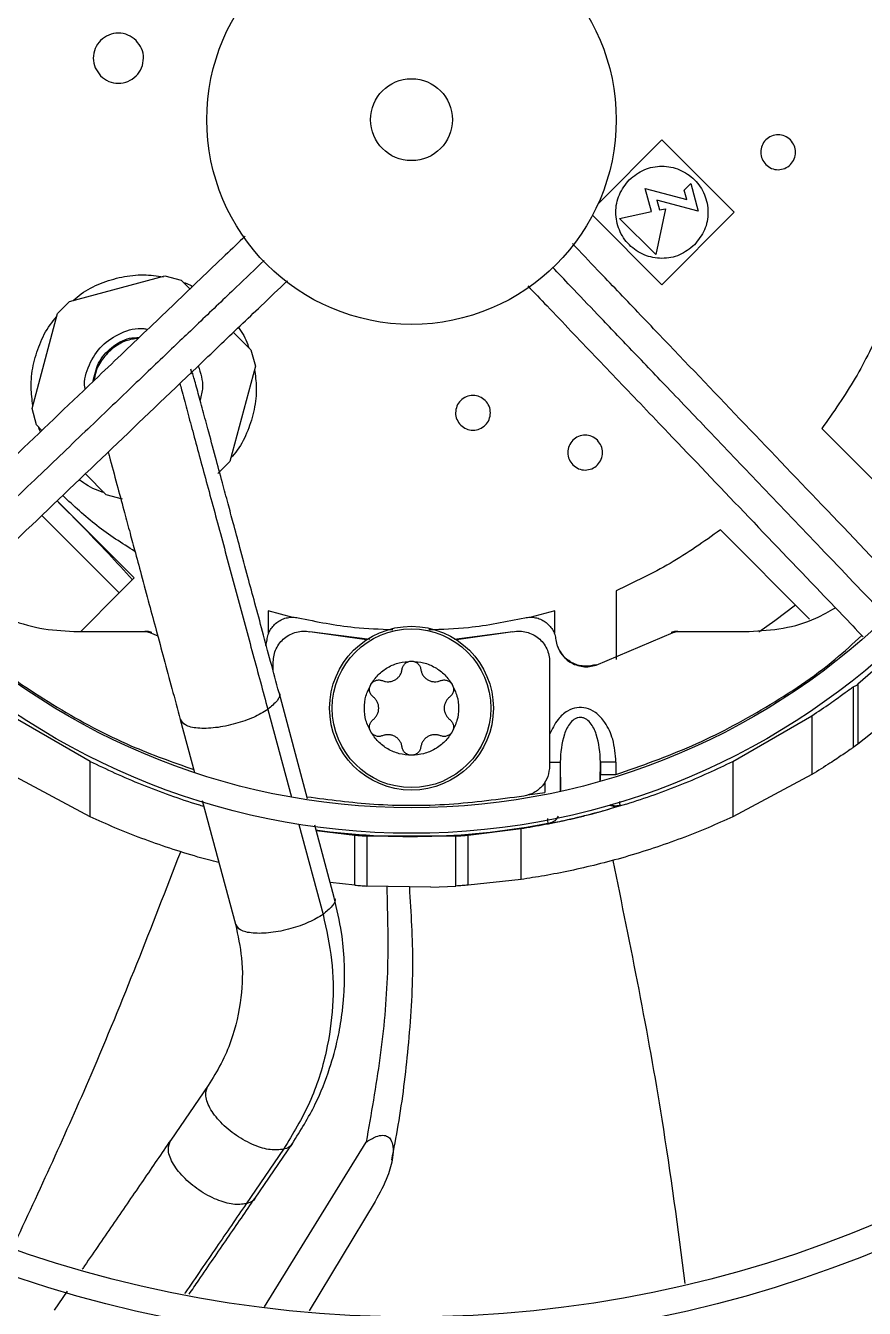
# Model space of a CAD drawing. Header units: inches. Extents: x 1229 to 1453, y -1023 to -720.
# Drawn here: x 1312.69 to 1315.916, y -869.833 to -864.899 of the extents above; entities that cross this region are included whole.
import ezdxf

# ---------------------------------------------------------------- set-up
doc = ezdxf.new("R2010")
doc.units = ezdxf.units.IN
doc.header["$MEASUREMENT"] = 0

msp = doc.modelspace()

# ---------------------------------------------------------------- linework, layer by layer
at = {"color": 18, "linetype": 'Continuous', "lineweight": 25, "true_color": 0x000000}
for p, q in [((1314.8919, -865.5839), (1315.1372, -865.3386)), ((1315.1372, -865.3386), (1315.4156, -865.617)), ((1315.0973, -865.6145), (1315.0734, -865.5254)), ((1315.0734, -865.5254), (1315.2327, -865.5681)), ((1315.2228, -865.5314), (1315.2486, -865.5057)), ((1315.2327, -865.5681), (1315.2228, -865.5314)), ((1315.2486, -865.5057), (1315.2772, -865.6126)), ((1315.118, -865.5699), (1315.1282, -865.608)), ((1315.2772, -865.6126), (1315.118, -865.5699)), ((1315.1372, -865.8954), (1314.8702, -865.6284)), ((1314.9744, -865.6407), (1315.0973, -865.6145)), ((1315.1136, -865.7799), (1314.9744, -865.6407)), ((1315.1511, -865.6031), (1315.1136, -865.7799)), ((1315.1282, -865.608), (1315.1511, -865.6031)), ((1315.4156, -865.617), (1315.1372, -865.8954)), ((1312.8587, -865.9596), (1313.2251, -865.8615)), ((1313.2251, -865.8615), (1313.2881, -865.8783)), ((1313.2881, -865.8783), (1313.3216, -865.9119)), ((1312.8126, -866.0057), (1312.8587, -865.9596)), ((1312.7144, -866.3721), (1312.8126, -866.0057)), ((1313.4887, -866.0789), (1313.5563, -866.1466)), ((1313.5563, -866.1466), (1313.5732, -866.2095)), ((1313.3306, -866.2398), (1313.3256, -866.2198)), ((1313.5732, -866.2095), (1313.475, -866.5759)), ((1312.7313, -866.4351), (1312.7144, -866.3721)), ((1312.7522, -866.456), (1312.7313, -866.4351)), ((1315.7519, -866.4491), (1316.0948, -866.792)), ((1313.475, -866.5759), (1313.4289, -866.622)), ((1312.9995, -866.7033), (1312.9193, -866.6231)), ((1312.8111, -866.7265), (1313.1076, -867.023)), ((1313.0625, -866.7202), (1312.9995, -866.7033)), ((1313.05, -867.0806), (1312.7522, -866.7827)), ((1315.7049, -867.1816), (1315.3622, -866.8389)), ((1313.1076, -867.023), (1313.05, -867.0806)), ((1314.9613, -867.0725), (1314.9613, -867.3371)), ((1313.05, -867.0806), (1312.9013, -867.2293)), ((1313.7179, -867.1758), (1313.6227, -867.1506)), ((1313.6227, -867.1506), (1313.6227, -867.2357)), ((1314.725, -867.1506), (1314.6298, -867.1758)), ((1314.725, -867.2357), (1314.725, -867.1506)), ((1312.8746, -867.2293), (1313.1486, -867.2293)), ((1313.1571, -867.2293), (1313.1486, -867.2293)), ((1313.1668, -867.2337), (1313.1749, -867.2336)), ((1313.1668, -867.2337), (1313.1978, -867.2468)), ((1313.613, -867.2837), (1313.6184, -867.261)), ((1314.0011, -867.2612), (1313.7834, -867.2303)), ((1314.0135, -867.2605), (1313.7834, -867.2303)), ((1314.5643, -867.2303), (1314.3386, -867.26)), ((1314.5643, -867.2303), (1314.3466, -867.2612)), ((1314.8845, -867.3588), (1315.181, -867.2337)), ((1315.1729, -867.2336), (1315.181, -867.2337)), ((1315.1991, -867.2293), (1315.1906, -867.2293)), ((1315.1991, -867.2293), (1315.4731, -867.2293)), ((1313.6424, -867.3832), (1313.6424, -867.3462)), ((1314.7054, -867.3462), (1314.7054, -867.7463)), ((1314.8845, -867.3588), (1314.8842, -867.3568)), ((1315.9969, -867.3394), (1315.8912, -867.4322)), ((1313.7744, -867.8728), (1313.6644, -867.4648)), ((1315.8734, -867.442), (1315.8868, -867.4357)), ((1315.8734, -867.442), (1315.8734, -867.6754)), ((1315.8868, -867.4357), (1315.8912, -867.4322)), ((1315.8912, -867.4322), (1315.8912, -867.6627)), ((1316.1265, -867.4751), (1315.8912, -867.6627)), ((1312.9375, -867.729), (1312.6337, -867.5541)), ((1313.2843, -867.5674), (1313.3395, -867.772)), ((1313.6212, -867.5292), (1313.7122, -867.8668)), ((1315.4102, -867.729), (1315.714, -867.5541)), ((1315.714, -867.5541), (1315.714, -867.7801)), ((1315.8912, -867.6627), (1315.8734, -867.6754)), ((1312.9375, -867.9423), (1312.9375, -867.729)), ((1314.7054, -867.7317), (1314.7457, -867.7317)), ((1314.7457, -867.7317), (1314.7474, -867.8444)), ((1314.7457, -867.7317), (1314.7457, -867.8448)), ((1314.9001, -867.8058), (1314.9012, -867.7317)), ((1314.9012, -867.7317), (1314.9012, -867.7797)), ((1314.9602, -867.7317), (1314.9602, -867.7797)), ((1315.4102, -867.729), (1315.4102, -867.9423)), ((1312.9375, -867.9423), (1312.6337, -867.7801)), ((1314.6867, -867.8101), (1314.6867, -867.8493)), ((1314.9011, -867.8015), (1314.9012, -867.7797)), ((1315.714, -867.7801), (1315.4102, -867.9423)), ((1314.6202, -867.858), (1314.6867, -867.8493)), ((1313.3686, -867.8799), (1313.4969, -868.3559)), ((1313.372, -867.8989), (1313.3713, -867.8983)), ((1314.9764, -867.8983), (1314.9758, -867.8989)), ((1313.7404, -867.9713), (1313.8338, -868.3177)), ((1313.877, -868.2533), (1313.8017, -867.9739)), ((1313.9563, -868.014), (1313.8075, -867.9957)), ((1314.5952, -867.9889), (1314.3914, -868.014)), ((1314.5952, -868.1833), (1314.5952, -867.9889)), ((1314.699, -867.9673), (1314.7006, -867.9678)), ((1313.9563, -868.2055), (1313.9563, -868.014)), ((1314.3451, -868.0174), (1314.0026, -868.0174)), ((1314.0026, -868.0174), (1314.0026, -868.2086)), ((1314.3451, -868.2086), (1314.3451, -868.0174)), ((1314.3914, -868.2055), (1314.3914, -868.014)), ((1313.9563, -868.2055), (1313.8613, -868.1952)), ((1314.2488, -868.2126), (1314.0026, -868.2086)), ((1314.2488, -868.2126), (1314.3451, -868.2086)), ((1314.5952, -868.1833), (1314.3914, -868.2055)), ((1313.3913, -868.9762), (1313.2475, -869.1861)), ((1313.6083, -869.8275), (1313.9993, -869.1942)), ((1313.6819, -869.2211), (1313.538, -869.431)), ((1313.572, -869.409), (1313.7159, -869.1991)), ((1314.0346, -869.4217), (1313.7805, -869.8424)), ((1312.8493, -869.7673), (1312.7992, -869.8403))]:
    msp.add_line(p, q, dxfattribs=at)
at = {"color": 18, "linetype": 'Continuous', "lineweight": 25, "true_color": 0x000000, "flags": 128}
msp.add_lwpolyline([(1315.5099, -867.2308), (1315.5721, -867.1872), (1315.6508, -867.1275)], dxfattribs=at)
at = {"color": 18, "linetype": 'Continuous', "lineweight": 25, "true_color": 0x000000}
for centre, radius in [((1314.1739, -865.2608), 11.7126), ((1314.1739, -865.2608), 8.5704), ((1314.1739, -865.2608), 8.472), ((1314.1739, -865.2608), 6.6478), ((1314.1739, -865.2608), 6.5493), ((1314.1739, -865.2608), 4.7037), ((1314.1739, -865.2608), 4.6053), ((1314.1739, -865.2608), 2.745), ((1314.1739, -865.2608), 2.6465), ((1314.1739, -865.2608), 0.7874), ((1314.1739, -865.2608), 0.1575), ((1314.1739, -867.5246), 0.315), ((1314.1739, -867.5246), 0.3053)]:
    msp.add_circle(centre, radius, dxfattribs=at)
msp.add_arc((1314.1739, -865.2608), 2.7569, 262.2932, 280.98, dxfattribs=at)
for points, knots in [([(1302.4643, -865.2608), (1302.4692, -865.0053), (1302.4788, -864.4944), (1302.5568, -863.7313), (1302.681, -862.9748), (1302.8553, -862.228), (1303.0778, -861.4942), (1303.3479, -860.7766), (1303.6644, -860.0781), (1304.0259, -859.4019), (1304.4308, -858.7507), (1304.8774, -858.1274), (1305.3639, -857.5347), (1305.8881, -856.975), (1306.4477, -856.4508), (1307.0405, -855.9644), (1307.6637, -855.5177), (1308.3149, -855.1128), (1308.9912, -854.7513), (1309.6896, -854.4349), (1310.4073, -854.1648), (1311.141, -853.9422), (1311.8878, -853.7681), (1312.6444, -853.6432), (1313.4075, -853.568), (1314.1739, -853.5429), (1314.9402, -853.568), (1315.7033, -853.6432), (1316.4599, -853.7681), (1317.2067, -853.9422), (1317.9404, -854.1648), (1318.6581, -854.4349), (1319.3565, -854.7513), (1320.0328, -855.1128), (1320.684, -855.5177), (1321.3073, -855.9644), (1321.9, -856.4508), (1322.4597, -856.975), (1322.9838, -857.5347), (1323.4703, -858.1274), (1323.9169, -858.7507), (1324.3218, -859.4019), (1324.6833, -860.0781), (1324.9998, -860.7766), (1325.2699, -861.4942), (1325.4924, -862.228), (1325.6667, -862.9748), (1325.7909, -863.7313), (1325.8689, -864.4944), (1325.8786, -865.0053), (1325.8834, -865.2608)], [0, 0, 0, 0, 0.020833, 0.041667, 0.0625, 0.083333, 0.104167, 0.125, 0.145833, 0.166667, 0.1875, 0.208333, 0.229167, 0.25, 0.270833, 0.291667, 0.3125, 0.333333, 0.354167, 0.375, 0.395833, 0.416667, 0.4375, 0.458333, 0.479167, 0.5, 0.520833, 0.541667, 0.5625, 0.583333, 0.604167, 0.625, 0.645833, 0.666667, 0.6875, 0.708333, 0.729167, 0.75, 0.770833, 0.791667, 0.8125, 0.833333, 0.854167, 0.875, 0.895833, 0.916667, 0.9375, 0.958333, 0.979167, 1, 1, 1, 1]), ([(1313.1146, -864.956), (1313.1046, -864.9481), (1313.0847, -864.9323), (1313.0463, -864.9253), (1313.0085, -864.9327), (1312.9764, -864.9542), (1312.9549, -864.9863), (1312.9475, -865.024), (1312.9545, -865.0625), (1312.9703, -865.0824), (1312.9782, -865.0924)], [0, 0, 0, 0, 0.1249932, 0.2499947, 0.3749962, 0.5000024, 0.6250019, 0.7500011, 0.8750005, 1, 1, 1, 1]), ([(1312.9782, -865.0924), (1312.9881, -865.1003), (1313.008, -865.1161), (1313.0465, -865.123), (1313.0842, -865.1156), (1313.1164, -865.0941), (1313.1379, -865.062), (1313.1452, -865.0243), (1313.1383, -864.9858), (1313.1225, -864.9659), (1313.1146, -864.956)], [0, 0, 0, 0, 0.125004, 0.250003, 0.375003, 0.499994, 0.625, 0.749997, 0.874994, 1, 1, 1, 1]), ([(1325.8834, -865.2608), (1325.8786, -865.5163), (1325.8689, -866.0272), (1325.7909, -866.7903), (1325.6667, -867.5468), (1325.4924, -868.2936), (1325.2699, -869.0274), (1324.9998, -869.745), (1324.6833, -870.4435), (1324.3218, -871.1197), (1323.9169, -871.7709), (1323.4703, -872.3942), (1322.9838, -872.9869), (1322.4597, -873.5466), (1321.9, -874.0708), (1321.3073, -874.5572), (1320.684, -875.0039), (1320.0328, -875.4088), (1319.3565, -875.7703), (1318.6581, -876.0867), (1317.9404, -876.3568), (1317.2067, -876.5794), (1316.4599, -876.7535), (1315.7033, -876.8784), (1314.9402, -876.9536), (1314.1739, -876.9787), (1313.4075, -876.9536), (1312.6444, -876.8784), (1311.8878, -876.7535), (1311.141, -876.5794), (1310.4073, -876.3568), (1309.6896, -876.0867), (1308.9912, -875.7702), (1308.3149, -875.4088), (1307.6637, -875.0039), (1307.0405, -874.5572), (1306.4477, -874.0708), (1305.8881, -873.5466), (1305.3639, -872.9869), (1304.8774, -872.3942), (1304.4308, -871.7709), (1304.0259, -871.1197), (1303.6644, -870.4435), (1303.3479, -869.745), (1303.0778, -869.0274), (1302.8553, -868.2936), (1302.681, -867.5468), (1302.5568, -866.7903), (1302.4788, -866.0272), (1302.4692, -865.5163), (1302.4643, -865.2608)], [0, 0, 0, 0, 0.020833, 0.041667, 0.0625, 0.083333, 0.104167, 0.125, 0.145833, 0.166667, 0.1875, 0.208333, 0.229167, 0.25, 0.270833, 0.291667, 0.3125, 0.333333, 0.354167, 0.375, 0.395833, 0.416667, 0.4375, 0.458333, 0.479167, 0.5, 0.520833, 0.541667, 0.5625, 0.583333, 0.604167, 0.625, 0.645833, 0.666667, 0.6875, 0.708333, 0.729167, 0.75, 0.770833, 0.791667, 0.8125, 0.833333, 0.854167, 0.875, 0.895833, 0.916667, 0.9375, 0.958333, 0.979167, 1, 1, 1, 1]), ([(1315.6315, -865.3387), (1315.6246, -865.3333), (1315.6108, -865.3223), (1315.5841, -865.3175), (1315.5579, -865.3226), (1315.5356, -865.3375), (1315.5207, -865.3598), (1315.5156, -865.386), (1315.5204, -865.4127), (1315.5314, -865.4265), (1315.5368, -865.4334)], [0, 0, 0, 0, 0.124991, 0.250006, 0.374998, 0.499989, 0.624997, 0.749994, 0.874992, 1, 1, 1, 1]), ([(1315.5368, -865.4334), (1315.5438, -865.4389), (1315.5576, -865.4498), (1315.5843, -865.4547), (1315.6104, -865.4495), (1315.6327, -865.4346), (1315.6476, -865.4123), (1315.6528, -865.3862), (1315.6479, -865.3595), (1315.637, -865.3457), (1315.6315, -865.3387)], [0, 0, 0, 0, 0.124991, 0.249983, 0.374998, 0.499989, 0.624997, 0.749994, 0.874992, 1, 1, 1, 1]), ([(1315.0119, -865.4917), (1315.0302, -865.4772), (1315.0668, -865.4482), (1315.1374, -865.4355), (1315.2067, -865.449), (1315.2657, -865.4885), (1315.3052, -865.5475), (1315.3188, -865.6168), (1315.306, -865.6874), (1315.277, -865.724), (1315.2625, -865.7423)], [0, 0, 0, 0, 0.125002, 0.250003, 0.375004, 0.5, 0.624999, 0.75, 0.875, 1, 1, 1, 1]), ([(1315.2625, -865.7423), (1315.2442, -865.7568), (1315.2076, -865.7858), (1315.137, -865.7986), (1315.0677, -865.785), (1315.0087, -865.7455), (1314.9692, -865.6865), (1314.9557, -865.6172), (1314.9684, -865.5466), (1314.9974, -865.51), (1315.0119, -865.4917)], [0, 0, 0, 0, 0.124997, 0.249999, 0.375001, 0.500004, 0.625001, 0.750002, 0.875004, 1, 1, 1, 1]), ([(1313.5344, -865.7086), (1313.5086, -865.7331), (1313.4508, -865.7884), (1313.3609, -865.8743), (1313.2646, -865.9664), (1313.1674, -866.0593), (1313.069, -866.1533), (1312.9008, -866.314), (1312.6626, -866.5416), (1312.4012, -866.7914), (1312.2418, -866.9438), (1312.1852, -866.9978)], [0, 0, 0, 0, 0.05711, 0.128549, 0.199694, 0.271209, 0.344556, 0.418387, 0.645032, 0.874058, 1, 1, 1, 1]), ([(1316.0832, -867.0878), (1315.9732, -866.9727), (1315.7581, -866.7477), (1315.4388, -866.4136), (1315.2028, -866.1666), (1315.0457, -866.0022), (1314.9672, -865.92), (1314.8831, -865.832), (1314.8252, -865.7714), (1314.7927, -865.7375)], [0, 0, 0, 0, 0.256103, 0.500516, 0.742267, 0.804636, 0.865497, 0.924706, 1, 1, 1, 1]), ([(1313.6071, -865.8024), (1313.5714, -865.8365), (1313.49, -865.9143), (1313.3661, -866.0327), (1313.2287, -866.164), (1313.0804, -866.3057), (1312.9102, -866.4684), (1312.7158, -866.6542), (1312.498, -866.8623), (1312.3449, -867.0086), (1312.2651, -867.0848)], [0, 0, 0, 0, 0.079852, 0.181674, 0.276801, 0.38677, 0.51305, 0.657293, 0.821408, 1, 1, 1, 1]), ([(1315.9976, -867.1692), (1315.9147, -867.0825), (1315.7566, -866.9171), (1315.5332, -866.6833), (1315.3363, -866.4772), (1315.1662, -866.2992), (1315.0202, -866.1464), (1314.8958, -866.0163), (1314.797, -865.9129), (1314.7393, -865.8525), (1314.7164, -865.8285)], [0, 0, 0, 0, 0.1943214, 0.3704577, 0.5233705, 0.6554348, 0.7687193, 0.8650902, 0.9463458, 1, 1, 1, 1]), ([(1312.345, -867.1719), (1312.4607, -867.0613), (1312.6863, -866.8457), (1313.0211, -866.5258), (1313.2681, -866.2897), (1313.4325, -866.1326), (1313.5147, -866.0541), (1313.6025, -865.9702), (1313.6629, -865.9124), (1313.6967, -865.8802)], [0, 0, 0, 0, 0.2572, 0.501376, 0.742891, 0.8052, 0.866002, 0.925153, 1, 1, 1, 1]), ([(1312.8725, -865.9559), (1312.8825, -865.9473), (1312.914, -865.92), (1312.9774, -865.8885), (1313.0586, -865.8635), (1313.141, -865.8544), (1313.1943, -865.8617), (1313.2195, -865.8652)], [0, 0, 0, 0, 0.107194, 0.336385, 0.565575, 0.794768, 1, 1, 1, 1]), ([(1313.2965, -865.8868), (1313.3009, -865.888), (1313.3134, -865.8913), (1313.3244, -865.8981), (1313.3315, -865.9024)], [0, 0, 0, 0, 0.353533, 1, 1, 1, 1]), ([(1314.6215, -865.9002), (1314.6461, -865.9259), (1314.7014, -865.9838), (1314.7874, -866.0737), (1314.8794, -866.1701), (1314.9723, -866.2673), (1315.0663, -866.3657), (1315.2271, -866.5339), (1315.4546, -866.772), (1315.7048, -867.0338), (1315.8575, -867.1936), (1315.9119, -867.2505)], [0, 0, 0, 0, 0.057144, 0.128522, 0.199601, 0.271053, 0.344335, 0.418101, 0.644545, 0.873366, 1, 1, 1, 1]), ([(1312.7176, -866.3604), (1312.7144, -866.3372), (1312.7075, -866.286), (1312.7165, -866.2057), (1312.7415, -866.1244), (1312.773, -866.061), (1312.8002, -866.0296), (1312.8089, -866.0195)], [0, 0, 0, 0, 0.191822, 0.424881, 0.65794, 0.890999, 1, 1, 1, 1]), ([(1312.9186, -866.2969), (1312.9182, -866.2949), (1312.9117, -866.264), (1312.9316, -866.2018), (1312.979, -866.1262), (1313.0548, -866.0782), (1313.12, -866.0587), (1313.1538, -866.0663), (1313.1588, -866.0674)], [0, 0, 0, 0, 0.016573, 0.252241, 0.48791, 0.723573, 0.959246, 1, 1, 1, 1]), ([(1313.5089, -866.0596), (1313.5225, -866.0807), (1313.5385, -866.1056), (1313.5466, -866.1337), (1313.5479, -866.1381)], [0, 0, 0, 0, 0.845357, 1, 1, 1, 1]), ([(1315.9856, -866.0482), (1315.9526, -866.1185), (1315.8865, -866.259), (1315.7968, -866.3857), (1315.7519, -866.4491)], [0, 0, 0, 0, 0.499998, 1, 1, 1, 1]), ([(1312.9492, -866.2677), (1312.9544, -866.2435), (1312.9652, -866.1935), (1313.0173, -866.1348), (1313.075, -866.1001), (1313.1136, -866.099), (1313.1261, -866.0987)], [0, 0, 0, 0, 0.2752, 0.567738, 0.860276, 1, 1, 1, 1]), ([(1313.1233, -866.1013), (1313.1071, -866.1039), (1313.0718, -866.1095), (1313.0234, -866.138), (1312.9835, -866.1801), (1312.9591, -866.2238), (1312.9552, -866.2532), (1312.9539, -866.2633)], [0, 0, 0, 0, 0.194003, 0.421826, 0.649697, 0.879887, 1, 1, 1, 1]), ([(1313.6644, -867.4649), (1313.6537, -867.4254), (1313.633, -867.3485), (1313.6017, -867.2325), (1313.5724, -867.1238), (1313.5432, -867.0155), (1313.5154, -866.9122), (1313.4899, -866.8178), (1313.4676, -866.7352), (1313.4447, -866.6502), (1313.4183, -866.5522), (1313.3919, -866.4544), (1313.3678, -866.3654), (1313.3484, -866.2943), (1313.3352, -866.2458), (1313.3325, -866.2369), (1313.3317, -866.2343)], [0, 0, 0, 0, 0.086555, 0.168328, 0.244021, 0.312727, 0.392558, 0.458548, 0.511091, 0.569457, 0.6439, 0.731959, 0.805123, 0.883046, 0.965405, 1, 1, 1, 1]), ([(1313.3537, -866.2079), (1313.3627, -866.2356), (1313.3769, -866.2793), (1313.365, -866.323), (1313.3606, -866.3391)], [0, 0, 0, 0, 0.632258, 1, 1, 1, 1]), ([(1313.57, -866.2213), (1313.5732, -866.2444), (1313.5802, -866.2957), (1313.5711, -866.376), (1313.5461, -866.4573), (1313.5147, -866.5207), (1313.4874, -866.5521), (1313.4787, -866.5621)], [0, 0, 0, 0, 0.191822, 0.424881, 0.65794, 0.890999, 1, 1, 1, 1]), ([(1313.2829, -866.2755), (1313.285, -866.2834), (1313.2928, -866.3127), (1313.3093, -866.3744), (1313.3399, -866.4882), (1313.3844, -866.6524), (1313.4428, -866.8671), (1313.5034, -867.0919), (1313.564, -867.3171), (1313.6023, -867.4591), (1313.6212, -867.5292)], [0, 0, 0, 0, 0.027557, 0.102361, 0.178933, 0.337215, 0.501507, 0.66908, 0.836408, 1, 1, 1, 1]), ([(1314.4578, -866.3409), (1314.4509, -866.3355), (1314.4371, -866.3245), (1314.4104, -866.3197), (1314.3842, -866.3248), (1314.3619, -866.3397), (1314.347, -866.362), (1314.3419, -866.3882), (1314.3467, -866.4149), (1314.3577, -866.4287), (1314.3632, -866.4356)], [0, 0, 0, 0, 0.124991, 0.250006, 0.374998, 0.499989, 0.624997, 0.749994, 0.874992, 1, 1, 1, 1]), ([(1314.3632, -866.4356), (1314.3701, -866.4411), (1314.3839, -866.452), (1314.4106, -866.4569), (1314.4367, -866.4517), (1314.459, -866.4368), (1314.474, -866.4145), (1314.4791, -866.3884), (1314.4743, -866.3617), (1314.4633, -866.3479), (1314.4578, -866.3409)], [0, 0, 0, 0, 0.124991, 0.249983, 0.374998, 0.499989, 0.624997, 0.749995, 0.874992, 1, 1, 1, 1]), ([(1312.7464, -866.4616), (1312.7454, -866.4599), (1312.7422, -866.4543), (1312.7408, -866.448), (1312.7398, -866.4436)], [0, 0, 0, 0, 0.293997, 1, 1, 1, 1]), ([(1314.8893, -866.4941), (1314.8824, -866.4886), (1314.8686, -866.4776), (1314.8419, -866.4728), (1314.8157, -866.4779), (1314.7934, -866.4928), (1314.7785, -866.5151), (1314.7734, -866.5413), (1314.7782, -866.568), (1314.7892, -866.5818), (1314.7947, -866.5887)], [0, 0, 0, 0, 0.125009, 0.250002, 0.374995, 0.500005, 0.625, 0.750002, 0.875004, 1, 1, 1, 1]), ([(1314.7947, -866.5887), (1314.8016, -866.5942), (1314.8154, -866.6052), (1314.8421, -866.61), (1314.8682, -866.6048), (1314.8905, -866.5899), (1314.9055, -866.5676), (1314.9106, -866.5415), (1314.9058, -866.5148), (1314.8948, -866.501), (1314.8893, -866.4941)], [0, 0, 0, 0, 0.12501, 0.250004, 0.374998, 0.500009, 0.625006, 0.750004, 0.875003, 1, 1, 1, 1]), ([(1313.0071, -866.5392), (1313.0087, -866.5452), (1313.0188, -866.5826), (1313.0392, -866.6582), (1313.065, -866.7543), (1313.0879, -866.839), (1313.1102, -866.9217), (1313.1357, -867.0164), (1313.1636, -867.1199), (1313.1928, -867.2281), (1313.222, -867.3364), (1313.2531, -867.4518), (1313.2737, -867.5282), (1313.2843, -867.5674)], [0, 0, 0, 0, 0.022461, 0.139942, 0.23925, 0.316788, 0.387556, 0.476244, 0.58317, 0.674969, 0.775927, 0.884842, 1, 1, 1, 1]), ([(1312.9911, -866.6949), (1312.9867, -866.6936), (1312.9553, -866.6844), (1312.9226, -866.6671), (1312.8985, -866.6471), (1312.8962, -866.6451)], [0, 0, 0, 0, 0.126271, 0.915352, 1, 1, 1, 1]), ([(1312.8103, -866.7272), (1312.8397, -866.7567), (1312.9064, -866.8237), (1313.0041, -866.9238), (1313.0697, -866.9968), (1313.1001, -867.0306)], [0, 0, 0, 0, 0.298071, 0.675346, 1, 1, 1, 1]), ([(1313.1102, -866.9217), (1313.0603, -866.8901), (1312.9609, -866.827), (1312.875, -866.7464), (1312.8322, -866.7063)], [0, 0, 0, 0, 0.501717, 1, 1, 1, 1]), ([(1315.3622, -866.8389), (1315.2988, -866.8837), (1315.172, -866.9734), (1315.0315, -867.0395), (1314.9613, -867.0725)], [0, 0, 0, 0, 0.500001, 1, 1, 1, 1]), ([(1312.4491, -867.0724), (1312.4666, -867.0877), (1312.5171, -867.1317), (1312.6174, -867.1814), (1312.7431, -867.222), (1312.8308, -867.2269), (1312.8746, -867.2293)], [0, 0, 0, 0, 0.150102, 0.433397, 0.716699, 1, 1, 1, 1]), ([(1312.3521, -867.1651), (1312.4147, -867.2236), (1312.5565, -867.3562), (1312.8071, -867.5241), (1313.073, -867.6676), (1313.255, -867.7317), (1313.3363, -867.7604)], [0, 0, 0, 0, 0.22136, 0.501461, 0.77735, 1, 1, 1, 1]), ([(1313.6184, -867.261), (1313.6196, -867.2542), (1313.6221, -867.2407), (1313.6311, -867.222), (1313.6434, -867.2054), (1313.659, -867.1918), (1313.6771, -867.1816), (1313.6969, -867.1757), (1313.7176, -867.1735), (1313.7311, -867.1758), (1313.7379, -867.1769)], [0, 0, 0, 0, 0.124972, 0.25001, 0.374947, 0.500009, 0.624949, 0.75001, 0.874956, 1, 1, 1, 1]), ([(1314.6098, -867.1769), (1314.6166, -867.1758), (1314.6302, -867.1735), (1314.6508, -867.1757), (1314.6706, -867.1816), (1314.6887, -867.1918), (1314.7043, -867.2053), (1314.7166, -867.222), (1314.7257, -867.2407), (1314.7281, -867.2542), (1314.7293, -867.261)], [0, 0, 0, 0, 0.124957, 0.249986, 0.374922, 0.499987, 0.624919, 0.749987, 0.874963, 1, 1, 1, 1]), ([(1315.4731, -867.2293), (1315.5168, -867.2266), (1315.6042, -867.2213), (1315.7171, -867.1884), (1315.7798, -867.1523), (1315.8045, -867.1381)], [0, 0, 0, 0, 0.3772621, 0.7545263, 1, 1, 1, 1]), ([(1313.7379, -867.1769), (1313.8098, -867.1916), (1313.93, -867.2161), (1314.0524, -867.2202), (1314.1015, -867.2218)], [0, 0, 0, 0, 0.59872, 1, 1, 1, 1]), ([(1314.2403, -867.2221), (1314.2914, -867.2205), (1314.4158, -867.2163), (1314.5379, -867.1915), (1314.6098, -867.1769)], [0, 0, 0, 0, 0.410746, 1, 1, 1, 1]), ([(1313.1486, -867.2293), (1313.1518, -867.2295), (1313.1581, -867.2298), (1313.1639, -867.2324), (1313.1668, -867.2337)], [0, 0, 0, 0, 0.500313, 1, 1, 1, 1]), ([(1313.1749, -867.2336), (1313.172, -867.2324), (1313.1663, -867.2299), (1313.1602, -867.2295), (1313.1571, -867.2293)], [0, 0, 0, 0, 0.5000742, 1, 1, 1, 1]), ([(1313.6424, -867.3462), (1313.6429, -867.3375), (1313.644, -867.3201), (1313.6529, -867.2953), (1313.6666, -867.273), (1313.6849, -867.2542), (1313.7069, -867.2398), (1313.7315, -867.2308), (1313.7575, -867.2269), (1313.7748, -867.2292), (1313.7834, -867.2303)], [0, 0, 0, 0, 0.125001, 0.250007, 0.375006, 0.500011, 0.625006, 0.750002, 0.875009, 1, 1, 1, 1]), ([(1314.5643, -867.2303), (1314.5729, -867.2292), (1314.5902, -867.2269), (1314.6162, -867.2308), (1314.6408, -867.2398), (1314.6628, -867.2542), (1314.6811, -867.273), (1314.6948, -867.2953), (1314.7037, -867.3201), (1314.7048, -867.3375), (1314.7054, -867.3462)], [0, 0, 0, 0, 0.1250108, 0.2500147, 0.3750084, 0.5000003, 0.6250025, 0.7499986, 0.8750015, 1, 1, 1, 1]), ([(1314.7293, -867.261), (1314.731, -867.2696), (1314.7342, -867.2869), (1314.7461, -867.3106), (1314.7626, -867.3312), (1314.7832, -867.3477), (1314.807, -867.3592), (1314.8327, -867.3651), (1314.8591, -867.3656), (1314.876, -867.361), (1314.8845, -867.3588)], [0, 0, 0, 0, 0.125208, 0.250383, 0.3755, 0.500527, 0.625481, 0.750346, 0.875187, 1, 1, 1, 1]), ([(1314.9602, -867.7797), (1315.0589, -867.7453), (1315.2584, -867.6756), (1315.5402, -867.5238), (1315.7593, -867.3801), (1315.8727, -867.2757), (1315.9063, -867.2447)], [0, 0, 0, 0, 0.2857913, 0.5780338, 0.8747466, 1, 1, 1, 1]), ([(1315.1906, -867.2293), (1315.1875, -867.2295), (1315.1814, -867.2299), (1315.1757, -867.2324), (1315.1729, -867.2336)], [0, 0, 0, 0, 0.4999258, 1, 1, 1, 1]), ([(1315.181, -867.2337), (1315.1838, -867.2324), (1315.1896, -867.2298), (1315.1959, -867.2295), (1315.1991, -867.2293)], [0, 0, 0, 0, 0.499811, 1, 1, 1, 1]), ([(1314.7787, -867.3413), (1314.7774, -867.3406), (1314.7692, -867.3358), (1314.7569, -867.3228), (1314.7427, -867.3038), (1314.737, -867.2895), (1314.7343, -867.2825)], [0, 0, 0, 0, 0.056332, 0.380798, 0.697074, 1, 1, 1, 1]), ([(1314.7345, -867.2831), (1314.7346, -867.2832), (1314.7365, -867.2917), (1314.7455, -867.3074), (1314.76, -867.3276), (1314.7731, -867.3371), (1314.7789, -867.3413)], [0, 0, 0, 0, 0.006958, 0.351127, 0.713593, 1, 1, 1, 1]), ([(1314.017, -867.434), (1314.026, -867.4209), (1314.0438, -867.3947), (1314.0824, -867.3662), (1314.1264, -867.3471), (1314.158, -867.3447), (1314.1739, -867.3435)], [0, 0, 0, 0, 0.25, 0.500009, 0.750001, 1, 1, 1, 1]), ([(1314.1379, -867.375), (1314.1389, -867.3707), (1314.141, -867.3622), (1314.1495, -867.3519), (1314.1608, -867.3448), (1314.1695, -867.3439), (1314.1739, -867.3435)], [0, 0, 0, 0, 0.25002, 0.500039, 0.749992, 1, 1, 1, 1]), ([(1314.1739, -867.3435), (1314.1782, -867.3439), (1314.1869, -867.3448), (1314.1982, -867.3519), (1314.2067, -867.3622), (1314.2088, -867.3707), (1314.2098, -867.375)], [0, 0, 0, 0, 0.249996, 0.5000136, 0.7500207, 1, 1, 1, 1]), ([(1314.1739, -867.3435), (1314.1897, -867.3447), (1314.2213, -867.3471), (1314.2653, -867.3662), (1314.3039, -867.3947), (1314.3218, -867.4209), (1314.3307, -867.434)], [0, 0, 0, 0, 0.250018, 0.500003, 0.750006, 1, 1, 1, 1]), ([(1314.8843, -867.3573), (1314.8703, -867.3604), (1314.8486, -867.3652), (1314.8186, -867.3605), (1314.7968, -867.3534), (1314.7843, -867.3451), (1314.7787, -867.3413)], [0, 0, 0, 0, 0.384942, 0.596379, 0.815696, 1, 1, 1, 1]), ([(1314.7789, -867.3413), (1314.7806, -867.3426), (1314.7893, -867.3499), (1314.8087, -867.3577), (1314.8348, -867.3635), (1314.8606, -867.3632), (1314.8765, -867.3589), (1314.8842, -867.3568)], [0, 0, 0, 0, 0.057973, 0.309073, 0.553272, 0.784913, 1, 1, 1, 1]), ([(1314.017, -867.434), (1314.0196, -867.4305), (1314.0247, -867.4234), (1314.0365, -867.4172), (1314.0497, -867.4149), (1314.0581, -867.4174), (1314.0623, -867.4186)], [0, 0, 0, 0, 0.24999, 0.499994, 0.749963, 1, 1, 1, 1]), ([(1314.0623, -867.4186), (1314.0663, -867.42), (1314.0742, -867.4227), (1314.087, -867.4232), (1314.0994, -867.4209), (1314.1111, -867.4159), (1314.1213, -867.4083), (1314.1295, -867.3986), (1314.1354, -867.3874), (1314.1371, -867.3791), (1314.1379, -867.375)], [0, 0, 0, 0, 0.12501, 0.250004, 0.375012, 0.500011, 0.625011, 0.750021, 0.875002, 1, 1, 1, 1]), ([(1314.2098, -867.375), (1314.2106, -867.3791), (1314.2123, -867.3874), (1314.2182, -867.3986), (1314.2264, -867.4083), (1314.2366, -867.4159), (1314.2483, -867.4209), (1314.2607, -867.4232), (1314.2735, -867.4227), (1314.2815, -867.42), (1314.2854, -867.4186)], [0, 0, 0, 0, 0.125008, 0.249987, 0.374996, 0.499995, 0.624992, 0.749999, 0.874992, 1, 1, 1, 1]), ([(1314.2854, -867.4186), (1314.2896, -867.4174), (1314.298, -867.4149), (1314.3112, -867.4172), (1314.323, -867.4234), (1314.3281, -867.4305), (1314.3307, -867.434)], [0, 0, 0, 0, 0.249948, 0.500007, 0.750011, 1, 1, 1, 1]), ([(1313.6642, -867.465), (1313.6643, -867.4651), (1313.6716, -867.4727), (1313.6606, -867.4959), (1313.6343, -867.5181), (1313.6212, -867.5292)], [0, 0, 0, 0, 0.006741, 0.503357, 1, 1, 1, 1]), ([(1314.017, -867.6151), (1314.0101, -867.6008), (1313.9964, -867.5722), (1313.9909, -867.5246), (1313.9964, -867.4769), (1314.0101, -867.4483), (1314.017, -867.434)], [0, 0, 0, 0, 0.25, 0.5, 0.75, 1, 1, 1, 1]), ([(1314.0263, -867.4809), (1314.0231, -867.4779), (1314.0168, -867.4719), (1314.0122, -867.4594), (1314.0117, -867.446), (1314.0152, -867.438), (1314.017, -867.434)], [0, 0, 0, 0, 0.24999, 0.499996, 0.749992, 1, 1, 1, 1]), ([(1314.3307, -867.434), (1314.3325, -867.438), (1314.336, -867.446), (1314.3356, -867.4594), (1314.3309, -867.4719), (1314.3246, -867.4779), (1314.3214, -867.4809)], [0, 0, 0, 0, 0.250008, 0.500004, 0.75001, 1, 1, 1, 1]), ([(1314.3307, -867.434), (1314.3376, -867.4483), (1314.3513, -867.4769), (1314.3568, -867.5246), (1314.3513, -867.5722), (1314.3376, -867.6008), (1314.3307, -867.6151)], [0, 0, 0, 0, 0.25, 0.5, 0.75, 1, 1, 1, 1]), ([(1315.714, -867.5541), (1315.7386, -867.5375), (1315.7852, -867.5058), (1315.8343, -867.4702), (1315.8654, -867.4473), (1315.8708, -867.4437), (1315.8734, -867.442)], [0, 0, 0, 0, 0.289962, 0.549996, 0.782911, 1, 1, 1, 1]), ([(1314.0263, -867.5682), (1314.0295, -867.5655), (1314.0358, -867.5599), (1314.0426, -867.5491), (1314.0469, -867.5372), (1314.0483, -867.5246), (1314.0469, -867.512), (1314.0426, -867.5), (1314.0358, -867.4892), (1314.0295, -867.4837), (1314.0263, -867.4809)], [0, 0, 0, 0, 0.125012, 0.250004, 0.375001, 0.500001, 0.624999, 0.749996, 0.874989, 1, 1, 1, 1]), ([(1314.3214, -867.4809), (1314.3182, -867.4837), (1314.3119, -867.4892), (1314.3051, -867.5), (1314.3008, -867.512), (1314.2994, -867.5246), (1314.3008, -867.5372), (1314.3051, -867.5491), (1314.3119, -867.5599), (1314.3182, -867.5655), (1314.3214, -867.5682)], [0, 0, 0, 0, 0.1250108, 0.2500039, 0.375001, 0.4999994, 0.6249992, 0.7499963, 0.8749882, 1, 1, 1, 1]), ([(1313.6212, -867.5292), (1313.6038, -867.5398), (1313.5689, -867.5609), (1313.4959, -867.5862), (1313.4188, -867.6018), (1313.3493, -867.6034), (1313.2991, -867.5919), (1313.2899, -867.5751), (1313.2855, -867.567)], [0, 0, 0, 0, 0.161095, 0.322181, 0.495347, 0.668516, 0.841687, 1, 1, 1, 1]), ([(1314.017, -867.6151), (1314.0152, -867.6111), (1314.0117, -867.6031), (1314.0122, -867.5898), (1314.0168, -867.5773), (1314.0231, -867.5713), (1314.0263, -867.5682)], [0, 0, 0, 0, 0.250008, 0.500004, 0.75001, 1, 1, 1, 1]), ([(1314.3214, -867.5682), (1314.3246, -867.5713), (1314.3309, -867.5773), (1314.3356, -867.5898), (1314.336, -867.6031), (1314.3325, -867.6111), (1314.3307, -867.6151)], [0, 0, 0, 0, 0.24999, 0.499996, 0.749992, 1, 1, 1, 1]), ([(1314.9602, -867.7317), (1314.958, -867.7022), (1314.9539, -867.6487), (1314.9239, -867.583), (1314.8866, -867.5417), (1314.8476, -867.5223), (1314.8088, -867.5203), (1314.7699, -867.5352), (1314.7311, -867.5705), (1314.7148, -867.6056), (1314.7054, -867.6258)], [0, 0, 0, 0, 0.200491, 0.362856, 0.481729, 0.572279, 0.652474, 0.738947, 0.849163, 1, 1, 1, 1]), ([(1314.9012, -867.7317), (1314.8988, -867.6955), (1314.8954, -867.6425), (1314.8685, -867.5867), (1314.8476, -867.5668), (1314.834, -867.5608), (1314.8235, -867.5592), (1314.8129, -867.5608), (1314.7993, -867.5668), (1314.7784, -867.5867), (1314.7515, -867.6425), (1314.7481, -867.6955), (1314.7457, -867.7317)], [0, 0, 0, 0, 0.268251, 0.392859, 0.448852, 0.475302, 0.500005, 0.524697, 0.551147, 0.607141, 0.731748, 1, 1, 1, 1]), ([(1314.1739, -867.7057), (1314.158, -867.7045), (1314.1264, -867.7021), (1314.0824, -867.683), (1314.0438, -867.6544), (1314.026, -867.6282), (1314.017, -867.6151)], [0, 0, 0, 0, 0.249999, 0.499991, 0.75, 1, 1, 1, 1]), ([(1314.0623, -867.6305), (1314.0581, -867.6318), (1314.0497, -867.6342), (1314.0365, -867.632), (1314.0247, -867.6258), (1314.0196, -867.6187), (1314.017, -867.6151)], [0, 0, 0, 0, 0.250037, 0.500007, 0.75001, 1, 1, 1, 1]), ([(1314.3307, -867.6151), (1314.3218, -867.6282), (1314.3039, -867.6544), (1314.2653, -867.683), (1314.2213, -867.7021), (1314.1897, -867.7045), (1314.1739, -867.7057)], [0, 0, 0, 0, 0.249994, 0.499997, 0.749982, 1, 1, 1, 1]), ([(1314.3307, -867.6151), (1314.3281, -867.6187), (1314.323, -867.6258), (1314.3112, -867.632), (1314.298, -867.6342), (1314.2896, -867.6318), (1314.2854, -867.6305)], [0, 0, 0, 0, 0.249989, 0.499992, 0.750051, 1, 1, 1, 1]), ([(1314.1379, -867.6742), (1314.1371, -867.6701), (1314.1354, -867.6618), (1314.1295, -867.6505), (1314.1213, -867.6409), (1314.1111, -867.6333), (1314.0994, -867.6282), (1314.087, -867.626), (1314.0742, -867.6265), (1314.0663, -867.6292), (1314.0623, -867.6305)], [0, 0, 0, 0, 0.124998, 0.24998, 0.37499, 0.49999, 0.624988, 0.749996, 0.87499, 1, 1, 1, 1]), ([(1314.2854, -867.6305), (1314.2815, -867.6292), (1314.2735, -867.6265), (1314.2607, -867.626), (1314.2483, -867.6282), (1314.2366, -867.6333), (1314.2264, -867.6409), (1314.2182, -867.6505), (1314.2123, -867.6618), (1314.2106, -867.6701), (1314.2098, -867.6742)], [0, 0, 0, 0, 0.125008, 0.250001, 0.375007, 0.500004, 0.625003, 0.750012, 0.874992, 1, 1, 1, 1]), ([(1314.1739, -867.7057), (1314.1695, -867.7052), (1314.1608, -867.7043), (1314.1495, -867.6972), (1314.141, -867.6869), (1314.1389, -867.6784), (1314.1379, -867.6742)], [0, 0, 0, 0, 0.249989, 0.5, 0.75, 1, 1, 1, 1]), ([(1314.2098, -867.6742), (1314.2088, -867.6784), (1314.2067, -867.6869), (1314.1982, -867.6972), (1314.1869, -867.7043), (1314.1782, -867.7052), (1314.1739, -867.7057)], [0, 0, 0, 0, 0.25, 0.50003, 0.75007, 1, 1, 1, 1]), ([(1315.8734, -867.6754), (1315.8708, -867.6773), (1315.8653, -867.6811), (1315.8338, -867.7029), (1315.7847, -867.7359), (1315.7382, -867.7649), (1315.714, -867.7801)], [0, 0, 0, 0, 0.221669, 0.457485, 0.716369, 1, 1, 1, 1]), ([(1312.9375, -867.729), (1312.9688, -867.744), (1313.0311, -867.774), (1313.1351, -867.8183), (1313.2429, -867.859), (1313.3236, -867.8869), (1313.3673, -867.8994), (1313.3744, -867.9014)], [0, 0, 0, 0, 0.2441304, 0.4866447, 0.724231, 0.9556138, 1, 1, 1, 1]), ([(1314.7054, -867.7463), (1314.7039, -867.7602), (1314.7011, -867.7879), (1314.679, -867.8241), (1314.6469, -867.8518), (1314.62, -867.8592), (1314.6066, -867.8629)], [0, 0, 0, 0, 0.250004, 0.500009, 0.750019, 1, 1, 1, 1]), ([(1314.9602, -867.7317), (1314.9529, -867.7317), (1314.9416, -867.7317), (1314.9279, -867.7317), (1314.9185, -867.7317), (1314.9109, -867.7317), (1314.9035, -867.7317), (1314.9021, -867.7317), (1314.9012, -867.7317)], [0, 0, 0, 0, 0.239704, 0.368512, 0.500026, 0.631505, 0.760303, 1, 1, 1, 1]), ([(1315.0006, -867.8934), (1315.0366, -867.8816), (1315.1095, -867.8578), (1315.2156, -867.817), (1315.318, -867.7734), (1315.3794, -867.7438), (1315.4102, -867.729)], [0, 0, 0, 0, 0.242299, 0.490981, 0.744693, 1, 1, 1, 1]), ([(1314.9012, -867.7797), (1314.9022, -867.7797), (1314.9042, -867.7797), (1314.9179, -867.7797), (1314.9373, -867.7797), (1314.9526, -867.7797), (1314.9602, -867.7797)], [0, 0, 0, 0, 0.250001, 0.49998, 0.749978, 1, 1, 1, 1]), ([(1314.6066, -867.8629), (1314.5108, -867.8755), (1314.3193, -867.9009), (1314.039, -867.9013), (1313.8579, -867.8775), (1313.7726, -867.8663)], [0, 0, 0, 0, 0.34597, 0.691938, 1, 1, 1, 1]), ([(1315.0006, -867.8934), (1314.9642, -867.9043), (1314.8922, -867.926), (1314.787, -867.9521), (1314.6863, -867.9735), (1314.6258, -867.9837), (1314.5952, -867.9889)], [0, 0, 0, 0, 0.256872, 0.506924, 0.750537, 1, 1, 1, 1]), ([(1314.7006, -867.9678), (1314.7032, -867.9675), (1314.7077, -867.967), (1314.7353, -867.9618), (1314.7612, -867.9565), (1314.781, -867.9522), (1314.802, -867.9474), (1314.8244, -867.9421), (1314.8477, -867.9363), (1314.8827, -867.9272), (1314.9262, -867.9149), (1314.9656, -867.9027), (1314.9723, -867.9002), (1314.9758, -867.8989)], [0, 0, 0, 0, 0.144072, 0.257023, 0.303754, 0.348938, 0.392297, 0.436126, 0.485161, 0.536789, 0.66758, 0.831442, 1, 1, 1, 1]), ([(1314.937, -867.8972), (1314.9413, -867.8986), (1314.9499, -867.9014), (1314.9633, -867.9018), (1314.9717, -867.8998), (1314.9758, -867.8989)], [0, 0, 0, 0, 0.344015, 0.685484, 1, 1, 1, 1]), ([(1314.9764, -867.8983), (1314.9724, -867.8993), (1314.9639, -867.9013), (1314.9508, -867.9009), (1314.9425, -867.8982), (1314.9384, -867.8969)], [0, 0, 0, 0, 0.3211, 0.669696, 1, 1, 1, 1]), ([(1314.9764, -867.8983), (1314.9764, -867.8969), (1314.9763, -867.8952), (1314.9751, -867.8859), (1314.9749, -867.8839)], [0, 0, 0, 0, 0.788272, 1, 1, 1, 1]), ([(1313.4329, -868.1187), (1313.4061, -868.1116), (1313.3426, -868.095), (1313.2422, -868.0634), (1313.1346, -868.0254), (1313.0308, -867.9842), (1312.9687, -867.9563), (1312.9375, -867.9423)], [0, 0, 0, 0, 0.151194, 0.35738, 0.56852, 0.783603, 1, 1, 1, 1]), ([(1315.4102, -867.9423), (1315.379, -867.9563), (1315.3169, -867.9842), (1315.2131, -868.0254), (1315.1055, -868.0635), (1314.9963, -868.0975), (1314.8883, -868.1265), (1314.784, -868.1504), (1314.6846, -868.1697), (1314.625, -868.1788), (1314.5952, -868.1833)], [0, 0, 0, 0, 0.132116, 0.263421, 0.392324, 0.518202, 0.641212, 0.761977, 0.881315, 1, 1, 1, 1]), ([(1314.6967, -867.9491), (1314.6971, -867.9525), (1314.6984, -867.9649), (1314.6987, -867.9662), (1314.699, -867.9673)], [0, 0, 0, 0, 0.272213, 1, 1, 1, 1]), ([(1314.7006, -867.9678), (1314.7069, -867.9658), (1314.7198, -867.9619), (1314.7334, -867.9512), (1314.7378, -867.9425), (1314.7391, -867.9399)], [0, 0, 0, 0, 0.400641, 0.826223, 1, 1, 1, 1]), ([(1314.0026, -868.0174), (1313.9943, -868.0169), (1313.9777, -868.0158), (1313.9634, -868.0146), (1313.9563, -868.014)], [0, 0, 0, 0, 0.499872, 1, 1, 1, 1]), ([(1314.3914, -868.014), (1314.3843, -868.0146), (1314.37, -868.0158), (1314.3534, -868.0169), (1314.3451, -868.0174)], [0, 0, 0, 0, 0.500128, 1, 1, 1, 1]), ([(1312.641, -869.5991), (1312.7433, -869.3785), (1312.9751, -868.8783), (1313.1746, -868.3643), (1313.2861, -868.0769)], [0, 0, 0, 0, 0.441064, 1, 1, 1, 1]), ([(1315.2273, -869.7372), (1315.1994, -869.5264), (1315.1273, -868.9806), (1315.0172, -868.441), (1314.9496, -868.1098)], [0, 0, 0, 0, 0.386252, 1, 1, 1, 1]), ([(1313.9563, -868.2055), (1313.9634, -868.206), (1313.9777, -868.2071), (1313.9943, -868.2081), (1314.0026, -868.2086)], [0, 0, 0, 0, 0.4999679, 1, 1, 1, 1]), ([(1314.3914, -868.2055), (1314.3843, -868.206), (1314.37, -868.2071), (1314.3534, -868.2081), (1314.3451, -868.2086)], [0, 0, 0, 0, 0.4999679, 1, 1, 1, 1]), ([(1313.7159, -869.1991), (1313.7469, -869.1493), (1313.804, -869.0577), (1313.8583, -868.9196), (1313.8901, -868.8038), (1313.9054, -868.7162), (1313.913, -868.6468), (1313.917, -868.5786), (1313.9162, -868.491), (1313.9064, -868.3794), (1313.8874, -868.2979), (1313.877, -868.2533)], [0, 0, 0, 0, 0.180535, 0.332066, 0.454425, 0.547786, 0.602369, 0.666339, 0.754308, 0.865766, 1, 1, 1, 1]), ([(1313.8758, -868.2537), (1313.8764, -868.2544), (1313.8837, -868.2624), (1313.8722, -868.2856), (1313.8466, -868.307), (1313.8338, -868.3177)], [0, 0, 0, 0, 0.044085, 0.522023, 1, 1, 1, 1]), ([(1314.0789, -868.212), (1314.0818, -868.3218), (1314.0876, -868.5414), (1314.0568, -868.8698), (1314.0184, -869.0861), (1313.9993, -869.1942)], [0, 0, 0, 0, 0.3334, 0.666719, 1, 1, 1, 1]), ([(1314.098, -869.2632), (1314.1067, -869.2184), (1314.1344, -869.0752), (1314.1648, -868.8238), (1314.1857, -868.518), (1314.173, -868.3122), (1314.167, -868.2136)], [0, 0, 0, 0, 0.129564, 0.414812, 0.719563, 1, 1, 1, 1]), ([(1313.4969, -868.3559), (1313.5061, -868.3991), (1313.5264, -868.4936), (1313.5223, -868.6465), (1313.4906, -868.7819), (1313.4432, -868.8939), (1313.4089, -868.9482), (1313.3913, -868.9762)], [0, 0, 0, 0, 0.193869, 0.424965, 0.694206, 0.842848, 1, 1, 1, 1]), ([(1313.8338, -868.3177), (1313.8164, -868.3283), (1313.7815, -868.3493), (1313.7085, -868.3747), (1313.6314, -868.3902), (1313.5619, -868.3919), (1313.5117, -868.3804), (1313.5025, -868.3635), (1313.4981, -868.3555)], [0, 0, 0, 0, 0.1610947, 0.322181, 0.4953562, 0.6685162, 0.8416873, 1, 1, 1, 1]), ([(1313.8338, -868.3177), (1313.8467, -868.3763), (1313.8725, -868.4941), (1313.8745, -868.6721), (1313.8484, -868.8569), (1313.7888, -869.045), (1313.7175, -869.1623), (1313.6819, -869.2211)], [0, 0, 0, 0, 0.182986, 0.368132, 0.555137, 0.777162, 1, 1, 1, 1]), ([(1313.6819, -869.2211), (1313.6657, -869.223), (1313.6335, -869.2268), (1313.5675, -869.2073), (1313.4987, -869.1702), (1313.4368, -869.1182), (1313.3946, -869.0617), (1313.3771, -869.0102), (1313.3872, -868.9875), (1313.3919, -868.9769)], [0, 0, 0, 0, 0.1381732, 0.2763329, 0.4248583, 0.5733825, 0.7219059, 0.8704315, 1, 1, 1, 1]), ([(1313.2475, -869.1861), (1313.2125, -869.2371), (1313.1426, -869.3392), (1313.0311, -869.502), (1312.9522, -869.6171), (1312.9101, -869.6785), (1312.9071, -869.6829)], [0, 0, 0, 0, 0.324865, 0.649776, 0.974721, 1, 1, 1, 1]), ([(1313.538, -869.431), (1313.5219, -869.4329), (1313.4897, -869.4367), (1313.4236, -869.4172), (1313.3549, -869.3801), (1313.293, -869.3281), (1313.2508, -869.2716), (1313.2332, -869.22), (1313.2434, -869.1972), (1313.2481, -869.1865)], [0, 0, 0, 0, 0.1380026, 0.2759977, 0.4243461, 0.5726933, 0.7210399, 0.8693901, 1, 1, 1, 1]), ([(1313.9993, -869.1942), (1314.012, -869.1859), (1314.0331, -869.1721), (1314.0625, -869.1657), (1314.0828, -869.1707), (1314.0971, -869.1857), (1314.105, -869.2139), (1314.1022, -869.2622), (1314.0812, -869.3356), (1314.0518, -869.3899), (1314.0346, -869.4217)], [0, 0, 0, 0, 0.122316, 0.202379, 0.264794, 0.327117, 0.406878, 0.528848, 0.724604, 1, 1, 1, 1]), ([(1313.7152, -869.1987), (1313.7151, -869.1994), (1313.7117, -869.2123), (1313.6964, -869.2168), (1313.6819, -869.2211)], [0, 0, 0, 0, 0.050829, 1, 1, 1, 1]), ([(1313.538, -869.431), (1313.5002, -869.4862), (1313.4245, -869.5967), (1313.344, -869.7141), (1313.3022, -869.7751), (1313.3018, -869.7758)], [0, 0, 0, 0, 0.497105, 0.994295, 1, 1, 1, 1]), ([(1313.3184, -869.7791), (1313.3307, -869.7611), (1313.3813, -869.6873), (1313.467, -869.5622), (1313.537, -869.4601), (1313.572, -869.409)], [0, 0, 0, 0, 0.138794, 0.569424, 1, 1, 1, 1]), ([(1313.5714, -869.4086), (1313.5712, -869.4093), (1313.5679, -869.4222), (1313.5526, -869.4267), (1313.538, -869.431)], [0, 0, 0, 0, 0.050787, 1, 1, 1, 1])]:
    msp.add_open_spline(points, degree=3, knots=knots, dxfattribs=at)

doc.saveas('drawing.dxf')
